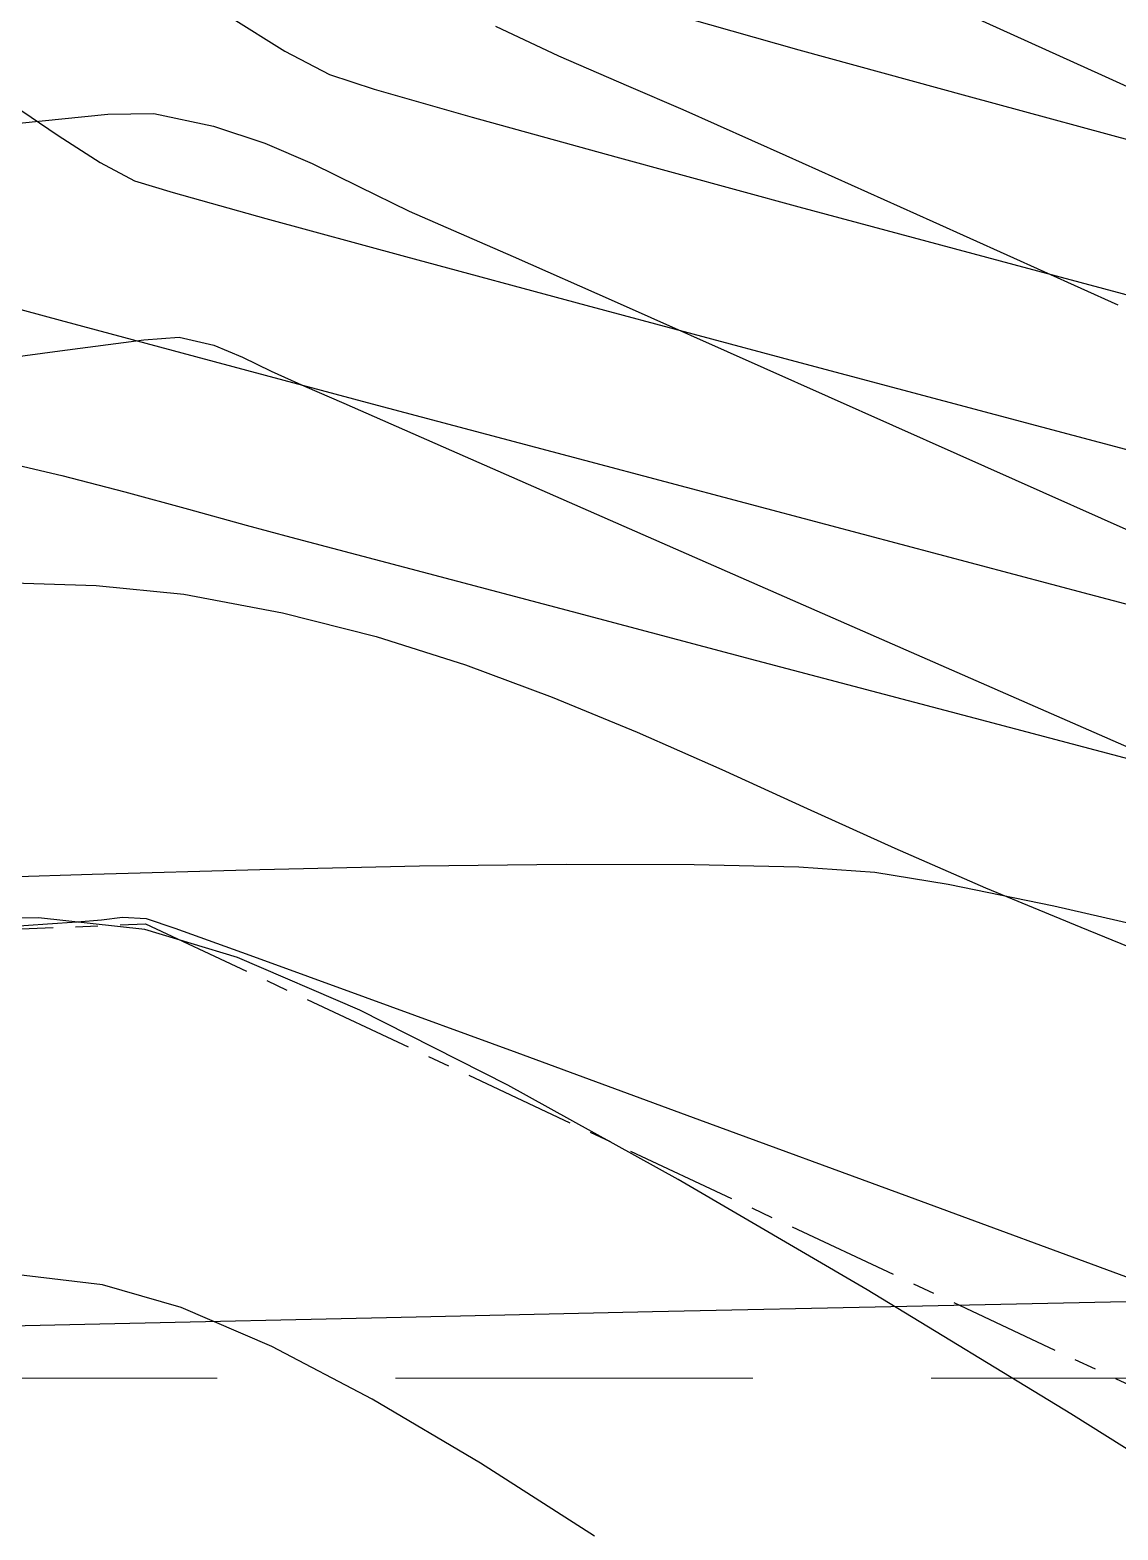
# Model space of a CAD drawing. Header units: inches. Extents: x 2547543 to 2548696, y 7125653 to 7126375.
# Drawn here: x 2547923.49 to 2547935.67, y 7125832.67 to 7125849.49 of the extents above; entities that cross this region are included whole.
import ezdxf

# ---------------------------------------------------------------- set-up
doc = ezdxf.new("R2010")
doc.units = ezdxf.units.IN
doc.header["$MEASUREMENT"] = 0
doc.linetypes.add('CENTER', pattern=[2, 1.25, -0.25, 0.25, -0.25])
doc.linetypes.add('HIDDEN', pattern=[0.375, 0.25, -0.125])
for name, color, linetype in [('CONT-MJR', 6, 'Continuous'), ('CONT-MNR', 14, 'Continuous'), ('GRID', 254, 'HIDDEN'), ('V-CREEK-CNTR-E', 2, 'CENTER'), ('V-TOPO-MAJR-E', 6, 'Continuous'), ('V-TOPO-MINR-E', 14, 'Continuous')]:
    doc.layers.add(name, color=color, linetype=linetype)

msp = doc.modelspace()

# ---------------------------------------------------------------- linework, layer by layer
at = {"layer": 'CONT-MJR', "color": 35, "extrusion": (-0.4292852473447147, -0.9031689633796032, 0), "elevation": -7529634.336847709}
msp.add_lwpolyline([(-757811.9529400845, 565), (-757811.1738219489, 565)], dxfattribs=at)
at = {"layer": 'CONT-MJR', "color": 35, "extrusion": (-0.395858256740104, -0.9183116249785178, 0), "elevation": -7552369.047495807}
msp.add_lwpolyline([(-481033.0469237682, 565), (-481032.1917921701, 565)], dxfattribs=at)
at = {"layer": 'CONT-MJR', "color": 35, "elevation": 565}
msp.add_lwpolyline([(2547930.191687963, 7125848.857322054), (2547930.801255537, 7125848.593748537)], dxfattribs=at)
at = {"layer": 'CONT-MJR', "color": 35, "extrusion": (-0.4072341946974366, -0.91332377099752, 0), "elevation": -7545811.457193883}
msp.add_lwpolyline([(-574803.4459676063, 565.0000000000009), (-574802.1818512036, 565.0000000000009)], dxfattribs=at)
at = {"layer": 'CONT-MJR', "color": 35, "extrusion": (0.4099646502380556, 0.9121014118809316, 0), "elevation": 7544058.126756989}
msp.add_lwpolyline([(597373.4810746242, 565.0000000000009), (597371.6794299264, 565.0000000000009)], dxfattribs=at)
at = {"layer": 'CONT-MJR', "color": 35, "extrusion": (-0.4107055771452462, -0.9117680236232186, 0), "elevation": -7543570.285488758}
msp.add_lwpolyline([(-603500.8626042898, 565), (-603498.5859584175, 565)], dxfattribs=at)
at = {"layer": 'CONT-MNR', "color": 35, "extrusion": (-0.4127157100120281, -0.9108598919204136, 0), "elevation": -7542223.039357264}
msp.add_lwpolyline([(-620139.3443396413, 566), (-620137.5760148321, 566)], dxfattribs=at)
at = {"layer": 'CONT-MNR', "color": 35, "extrusion": (-0.4142494652081711, -0.9101633812534672, 0), "elevation": -7541167.718829139}
msp.add_lwpolyline([(-632841.5481669838, 566), (-632839.35817322, 566)], dxfattribs=at)
at = {"layer": 'CONT-MNR', "color": 35, "extrusion": (0.0990372926837621, -0.9950837224363943, 0), "elevation": -6838476.361561674}
msp.add_lwpolyline([(3241121.803405486, 564.0000000000009), (3241122.804421511, 564.0000000000009)], dxfattribs=at)
at = {"layer": 'CONT-MNR', "color": 35}
for points, elevation in [([(2547924.360166271, 7125848.541461586), (2547924.875648666, 7125848.551052729)], 564), ([(2547925.541520489, 7125848.409303032), (2547926.11790383, 7125848.218626767)], 564), ([(2547926.11790383, 7125848.218626767), (2547926.647196005, 7125847.989477668)], 564), ([(2547926.647196005, 7125847.989477668), (2547927.171794333, 7125847.732309469)], 564), ([(2547927.171794333, 7125847.732309469), (2547927.734096131, 7125847.457575903)], 564), ([(2547927.734096131, 7125847.457575903), (2547928.376498717, 7125847.175730705)], 564), ([(2547928.376498717, 7125847.175730705), (2547928.90032667, 7125846.948033557)], 564), ([(2547924.762691206, 7125846.01235667), (2547925.159038746, 7125846.045026651)], 563), ([(2547926.188429574, 7125845.662673118), (2547926.561309472, 7125845.494139356)], 563), ([(2547927.001201845, 7125845.302523697), (2547928.115148355, 7125844.813338662)], 563), ([(2547928.115148355, 7125844.813338662), (2547929.833711662, 7125844.058286839)], 563), ([(2547933.868889065, 7125844.735798248), (2547936.448867701, 7125843.587276554)], 564), ([(2547926.315940624, 7125842.955180995), (2547927.363811187, 7125842.687653325)], 562), ([(2547927.363811187, 7125842.687653325), (2547928.366211396, 7125842.369922066)], 562), ([(2547934.806939298, 7125841.877393178), (2547937.922728942, 7125840.514956511)], 563), ([(2547931.237269153, 7125841.197946614), (2547932.194467203, 7125840.76184085)], 562), ([(2547923.580957871, 7125839.536361243), (2547922.231823537, 7125839.529544296)], 561), ([(2547923.682870944, 7125839.46958284), (2547924.01530807, 7125839.491975093)], 561), ([(2547924.28664583, 7125839.514904344), (2547924.523705248, 7125839.541451593)], 561), ([(2547935.257948705, 7125839.432597501), (2547936.05587173, 7125839.105063591)], 562), ([(2547925.813175234, 7125839.091326355), (2547924.773924914, 7125839.403894921)], 561), ([(2547927.182614743, 7125838.499143614), (2547925.813175234, 7125839.091326355)], 561), ([(2547925.94803643, 7125839.118296864), (2547927.243301685, 7125838.646780578)], 561), ([(2547927.243301685, 7125838.646780578), (2547928.941726895, 7125838.024988009)], 561), ([(2547932.86359237, 7125835.36585614), (2547930.748670913, 7125836.604313927)], 561), ([(2547924.299834571, 7125835.42188032), (2547923.265849133, 7125835.543750039)], 562), ([(2547935.145312608, 7125833.976162497), (2547932.86359237, 7125835.36585614)], 561), ([(2547926.196209013, 7125834.732260667), (2547925.181700703, 7125835.168668898)], 562), ([(2547928.533003634, 7125833.42311314), (2547927.320822368, 7125834.140970469)], 562), ([(2547929.810215679, 7125832.607003525), (2547928.533003634, 7125833.42311314)], 562)]:
    msp.add_lwpolyline(points, dxfattribs=dict(at, elevation=elevation))
at = {"layer": 'CONT-MNR', "color": 35, "extrusion": (-0.2082128141512347, -0.9780835465456025, 0), "elevation": -7500185.831565239}
msp.add_lwpolyline([(1008390.418676024, 564.0000000000005), (1008391.099468402, 564.0000000000005)], dxfattribs=at)
at = {"layer": 'CONT-MNR', "color": 35, "extrusion": (0.4056583025139697, 0.9140248036029902, 0), "elevation": 7546789.369814145}
msp.add_lwpolyline([(561788.764198178, 564.0000000000009), (561787.5260245828, 564.0000000000009)], dxfattribs=at)
at = {"layer": 'CONT-MNR', "color": 35, "extrusion": (-0.4070111816314626, -0.9134231757662823, 0), "elevation": -7545949.303565461}
msp.add_lwpolyline([(-572960.8405087735, 564), (-572959.0045094872, 564)], dxfattribs=at)
at = {"layer": 'CONT-MNR', "color": 35, "extrusion": (0.126770111142843, -0.9919321241500506, 0), "elevation": -6745354.866053156}
msp.add_lwpolyline([(3430711.764714176, 563.0000000000009), (3430712.713004042, 563.0000000000009)], dxfattribs=at)
at = {"layer": 'CONT-MNR', "color": 35, "extrusion": (-0.2339472884630087, -0.9722492819338083, 0), "elevation": -7524178.882611827}
msp.add_lwpolyline([(810146.0460576662, 563.0000000000009), (810146.4426336943, 563.0000000000009)], dxfattribs=at)
at = {"layer": 'CONT-MNR', "color": 35, "extrusion": (0.1345694258000392, -0.9909041677376516, 0), "elevation": -6718157.747463809}
msp.add_lwpolyline([(3483667.891661426, 563), (3483669.324394498, 563)], dxfattribs=at)
at = {"layer": 'CONT-MNR', "color": 35, "extrusion": (0.3776683700943374, 0.9259409280457834, 0), "elevation": 7560383.301690911}
msp.add_lwpolyline([(331978.0829618392, 563), (331977.7330203168, 563)], dxfattribs=at)
at = {"layer": 'CONT-MNR', "color": 35, "extrusion": (-0.4416305431482184, -0.8971970036500398, 0), "elevation": -7518529.403520677}
msp.add_lwpolyline([(-860999.7050539851, 563), (-860999.3486162247, 563)], dxfattribs=at)
at = {"layer": 'CONT-MNR', "color": 35, "extrusion": (0.4071192673073429, 0.9133750063293459, 0), "elevation": 7545881.450511346}
msp.add_lwpolyline([(573851.9387938059, 564.0000000000009), (573849.5741607645, 564.0000000000009)], dxfattribs=at)
at = {"layer": 'CONT-MNR', "color": 35, "extrusion": (-0.3993537041194696, -0.9167969344440781, 0), "elevation": -7550477.21443243}
msp.add_lwpolyline([(-509801.5324704191, 563), (-509801.0526560168, 563)], dxfattribs=at)
at = {"layer": 'CONT-MNR', "color": 35, "extrusion": (0.4019110261555471, 0.9156787248017697, 0), "elevation": 7549024.894467745}
msp.add_lwpolyline([(530870.1566729904, 563), (530867.6953918664, 563)], dxfattribs=at)
at = {"layer": 'CONT-MNR', "color": 35, "extrusion": (-0.03158091948016652, -0.9995011983608562, 0), "elevation": -7202754.668084764}
msp.add_lwpolyline([(2321611.351719176, 562.0000000000009), (2321612.635917106, 562.0000000000009)], dxfattribs=at)
at = {"layer": 'CONT-MNR', "color": 35, "extrusion": (-0.0975672506904476, -0.9952289342622166, 0), "elevation": -7340439.355687629}
msp.add_lwpolyline([(1840518.977174366, 562), (1840519.963876735, 562)], dxfattribs=at)
at = {"layer": 'CONT-MNR', "color": 35, "extrusion": (0.1855882875240147, 0.9826275935133837, 0), "elevation": 7474915.196516592}
msp.add_lwpolyline([(-1181188.586484798, 562), (-1181189.713065051, 562)], dxfattribs=at)
at = {"layer": 'CONT-MNR', "color": 35, "extrusion": (-0.4013567276521309, -0.9159218182620028, 0), "elevation": -7549344.825373605}
msp.add_lwpolyline([(-526298.4656155254, 563), (-526295.4964921554, 563)], dxfattribs=at)
at = {"layer": 'CONT-MNR', "color": 35, "extrusion": (-0.3474929256492914, -0.9376826044156391, 0), "elevation": -7567165.514403453}
msp.add_lwpolyline([(-87031.70654631266, 562.0000000000005), (-87030.67144362861, 562.0000000000005)], dxfattribs=at)
at = {"layer": 'CONT-MNR', "color": 35, "extrusion": (-0.3817582757987873, -0.9242622024399446, 0), "elevation": -7558839.541092799}
msp.add_lwpolyline([(-365394.378939834, 562), (-365393.3484278484, 562)], dxfattribs=at)
at = {"layer": 'CONT-MNR', "color": 35, "extrusion": (-0.4041604990000686, -0.914688084019911, 0), "elevation": -7547695.192652501}
msp.add_lwpolyline([(-549422.229140419, 562), (-549421.1927251462, 562)], dxfattribs=at)
at = {"layer": 'CONT-MNR', "color": 35, "extrusion": (-0.4134982405703325, -0.9105049176392401, 0), "elevation": -7541678.535474937}
msp.add_lwpolyline([(-626617.8247318198, 562), (-626616.748332005, 562)], dxfattribs=at)
at = {"layer": 'CONT-MNR', "color": 35, "extrusion": (-0.4016236689380271, -0.9158047982778634, 0), "elevation": -7549189.023608275}
msp.add_lwpolyline([(-528496.7053501504, 562), (-528495.5952833244, 562)], dxfattribs=at)
at = {"layer": 'CONT-MNR', "color": 35, "extrusion": (0.3800455983449594, 0.9249677525074169, 0), "elevation": 7559503.264349771}
msp.add_lwpolyline([(351387.1151403445, 562.0000000000005), (351385.9617924043, 562.0000000000005)], dxfattribs=at)
at = {"layer": 'CONT-MNR', "color": 35, "extrusion": (0.06975273658159166, -0.9975643115806515, 0), "elevation": -6930758.495427344}
msp.add_lwpolyline([(3038763.680985891, 561), (3038764.538107713, 561)], dxfattribs=at)
at = {"layer": 'CONT-MNR', "color": 35, "extrusion": (-0.1103611031592171, -0.9938915569162868, 0), "elevation": -7363503.408289605}
msp.add_lwpolyline([(1745945.422912549, 561.0000000000005), (1745944.222613549, 561.0000000000005)], dxfattribs=at)
at = {"layer": 'CONT-MNR', "color": 35, "extrusion": (0.08420434428556649, -0.9964485076527727, 0), "elevation": -6885985.85655331}
msp.add_lwpolyline([(3138901.724572344, 561), (3138901.996877193, 561)], dxfattribs=at)
at = {"layer": 'CONT-MNR', "color": 35, "extrusion": (-0.04762765983561204, -0.9988651590773318, 0), "elevation": -7239104.529633434}
msp.add_lwpolyline([(2205645.972964467, 561), (2205646.238153718, 561)], dxfattribs=at)
at = {"layer": 'CONT-MNR', "color": 35, "extrusion": (-0.3218311562495014, -0.9467970779776991, 0), "elevation": -7566725.624775776}
msp.add_lwpolyline([(119050.5699383756, 561.0000000000009), (119050.9108134457, 561.0000000000009)], dxfattribs=at)
at = {"layer": 'CONT-MNR', "color": 35, "extrusion": (-0.3383281068180203, -0.9410282100643607, 0), "elevation": -7567650.593009178}
msp.add_lwpolyline([(-13202.35326329013, 561.0000000000009), (-13201.46412590751, 561.0000000000009)], dxfattribs=at)
at = {"layer": 'CONT-MNR', "color": 35, "extrusion": (-0.4516451604488422, -0.8921976513324498, 0), "elevation": -7508415.353914285}
msp.add_lwpolyline([(-945093.9649751838, 561), (-945095.8241832755, 561)], dxfattribs=at)
at = {"layer": 'CONT-MNR', "color": 35, "extrusion": (-0.3448133713358955, -0.9386712624491995, 0), "elevation": -7567379.343245156}
msp.add_lwpolyline([(-65416.5566279958, 561.0000000000009), (-65414.37675597426, 561.0000000000009)], dxfattribs=at)
at = {"layer": 'CONT-MNR', "color": 35, "extrusion": (-0.484075088827447, -0.8750264615294211, 0), "elevation": -7468685.392798698}
msp.add_lwpolyline([(-1219933.15997162, 561.0000000000009), (-1219935.339648647, 561.0000000000009)], dxfattribs=at)
at = {"layer": 'CONT-MNR', "color": 35, "extrusion": (-0.3455352405667732, -0.9384057744528549, 0), "elevation": -7567326.791967754}
msp.add_lwpolyline([(-71234.74452064466, 561.0000000000009), (-71232.2524864315, 561.0000000000009)], dxfattribs=at)
at = {"layer": 'CONT-MNR', "color": 35, "extrusion": (-0.3461019029021314, -0.9381969264538887, 0), "elevation": -7567282.393141199}
msp.add_lwpolyline([(-75802.32636590721, 561.0000000000005), (-75799.5812136326, 561.0000000000005)], dxfattribs=at)
at = {"layer": 'CONT-MNR', "color": 35, "extrusion": (-0.2759801367957156, -0.9611633389253974, 0), "elevation": -7552268.263540832}
msp.add_lwpolyline([(482383.3103425843, 562.0000000000009), (482382.3928438658, 562.0000000000009)], dxfattribs=at)
at = {"layer": 'CONT-MNR', "color": 35, "extrusion": (-0.4653694717242932, -0.8851165204576471, 0), "elevation": -7492921.111497089}
msp.add_lwpolyline([(-1060933.10519309, 562.0000000000009), (-1060934.375775357, 562.0000000000009)], dxfattribs=at)
at = {"layer": 'CONT-MNR', "color": 35, "extrusion": (-0.5310210746794198, -0.8473586125403542, 0), "elevation": -7391144.050311334}
msp.add_lwpolyline([(-1624950.385049787, 561), (-1624953.226434036, 561)], dxfattribs=at)
at = {"layer": 'GRID', "color": 252, "linetype": 'HIDDEN', "lineweight": 0, "ltscale": 16}
msp.add_line((2547561.583313602, 7125834.376313472), (2548677.583313586, 7125834.376313472), dxfattribs=at)
at = {"layer": 'V-CREEK-CNTR-E', "color": 5}
for p, q in [((2547884.5327, 7125837.7856), (2547924.7817, 7125839.4692)), ((2547924.7817, 7125839.4692), (2547990.8238, 7125808.4906))]:
    msp.add_line(p, q, dxfattribs=at)
at = {"layer": 'V-TOPO-MAJR-E', "color": 35, "elevation": 565}
for points in [[(2547923.289257522, 7125848.65285057), (2547923.80303726, 7125848.302525843)], [(2547924.657654958, 7125847.796681214), (2547925.091912287, 7125847.663717077)], [(2547925.091912287, 7125847.663717077), (2547926.128810272, 7125847.37398916)], [(2547927.694049092, 7125846.947087569), (2547929.713328924, 7125846.402602411)], [(2547934.816812337, 7125845.039241824), (2547937.752416275, 7125844.259546609)]]:
    msp.add_lwpolyline(points, dxfattribs=at)
at = {"layer": 'V-TOPO-MAJR-E', "color": 35, "extrusion": (-0.5370749594420727, -0.8435345208942524, 0), "elevation": -7379325.107013988}
msp.add_lwpolyline([(-1677853.003599335, 565), (-1677852.445018028, 565)], dxfattribs=at)
at = {"layer": 'V-TOPO-MAJR-E', "color": 35, "extrusion": (0.4729942212472761, 0.8810655291558527, 0), "elevation": 7483492.498911245}
msp.add_lwpolyline([(1125596.677766578, 565.0000000000005), (1125596.242571839, 565.0000000000005)], dxfattribs=at)
at = {"layer": 'V-TOPO-MAJR-E', "color": 35, "extrusion": (-0.2631278909795478, -0.9647609615799425, 0), "elevation": -7545169.793247222}
msp.add_lwpolyline([(583130.4711057425, 565), (583132.0935167663, 565)], dxfattribs=at)
at = {"layer": 'V-TOPO-MAJR-E', "color": 35, "extrusion": (-0.2586923920330657, -0.9659597539774681, 0), "elevation": -7542410.870212237}
msp.add_lwpolyline([(617795.3078896543, 565.0000000000009), (617797.7914517408, 565.0000000000009)], dxfattribs=at)
at = {"layer": 'V-TOPO-MAJR-E', "color": 35, "extrusion": (0.2575599108450162, 0.9662623310082555, 0), "elevation": 7541681.502278521}
msp.add_lwpolyline([(-626638.6234572264, 565.0000000000009), (-626641.422347656, 565.0000000000009)], dxfattribs=at)
at = {"layer": 'V-TOPO-MINR-E', "color": 35, "extrusion": (-0.2714562783571084, -0.9624507722166927, 0), "elevation": -7549931.293714015}
msp.add_lwpolyline([(517901.1367119814, 567), (517902.6939032509, 567)], dxfattribs=at)
at = {"layer": 'V-TOPO-MINR-E', "color": 35, "extrusion": (-0.5280901021588346, -0.8491883442451809, 0), "elevation": -7396722.80877362}
msp.add_lwpolyline([(-1599421.824311328, 566.0000000000009), (-1599421.107257067, 566.0000000000009)], dxfattribs=at)
at = {"layer": 'V-TOPO-MINR-E', "color": 35, "extrusion": (-0.4658643854942819, -0.8848561319943685, 0), "elevation": -7492339.544748628}
msp.add_lwpolyline([(-1065131.134822044, 566.0000000000009), (-1065130.568336369, 566.0000000000009)], dxfattribs=at)
at = {"layer": 'V-TOPO-MINR-E', "color": 35, "extrusion": (0.2652949713364462, 0.9641672978190011, 0), "elevation": 7546464.404490458}
msp.add_lwpolyline([(-566180.8296939731, 567.0000000000009), (-566182.7827168922, 567.0000000000009)], dxfattribs=at)
at = {"layer": 'V-TOPO-MINR-E', "color": 35, "extrusion": (-0.3077739879181832, -0.9514594959119059, 0), "elevation": -7564142.290410551}
msp.add_lwpolyline([(231098.2298313892, 566.0000000000009), (231098.7564837984, 566.0000000000009)], dxfattribs=at)
at = {"layer": 'V-TOPO-MINR-E', "color": 35, "extrusion": (-0.2759452764328286, -0.9611733477445209, 0), "elevation": -7552264.485750044}
msp.add_lwpolyline([(482655.5315174607, 566.0000000000005), (482656.6707818594, 566.0000000000005)], dxfattribs=at)
at = {"layer": 'V-TOPO-MINR-E', "color": 35, "extrusion": (-0.2615231776135205, -0.965197196209628, 0), "elevation": -7544193.023249626}
msp.add_lwpolyline([(595684.1274015983, 567), (595686.4057196986, 567)], dxfattribs=at)
at = {"layer": 'V-TOPO-MINR-E', "color": 35}
for points, elevation in [([(2547928.439280754, 7125848.510379369), (2547930.050397378, 7125848.064125125)], 566), ([(2547930.050397378, 7125848.064125125), (2547932.099743959, 7125847.506396367)], 566), ([(2547925.339867755, 7125845.827410433), (2547927.32127924, 7125845.298291499)], 564), ([(2547923.222736594, 7125844.638270056), (2547923.843510756, 7125844.492252953)], 563), ([(2547929.697747816, 7125844.665638558), (2547932.39865625, 7125843.948156076)], 564), ([(2547923.843510756, 7125844.492252953), (2547924.54852026, 7125844.3085603)], 563), ([(2547925.907067886, 7125843.936071789), (2547926.408517303, 7125843.801237655)], 563), ([(2547929.55940779, 7125842.968354583), (2547931.626498975, 7125842.421113504)], 563), ([(2547931.626498975, 7125842.421113504), (2547934.074501019, 7125841.772967385)], 563), ([(2547926.060123459, 7125840.078652051), (2547927.849622144, 7125840.116655868)], 562), ([(2547927.849622144, 7125840.116655868), (2547929.491980449, 7125840.136591008)], 562), ([(2547929.491980449, 7125840.136591008), (2547930.928642692, 7125840.134358207)], 562), ([(2547930.928642692, 7125840.134358207), (2547932.101053187, 7125840.105858199)], 562), ([(2547932.101053187, 7125840.105858199), (2547932.950656253, 7125840.046991719)], 562), ([(2547922.273927685, 7125839.96483545), (2547924.182040079, 7125840.026678824)], 562), ([(2547933.772830711, 7125839.914566026), (2547934.956282067, 7125839.669437387)], 562), ([(2547924.437767495, 7125834.988732317), (2547927.478969481, 7125835.05628376)], 561), ([(2547930.46228594, 7125835.121757845), (2547933.309316441, 7125835.183397933)], 561)]:
    msp.add_lwpolyline(points, dxfattribs=dict(at, elevation=elevation))
at = {"layer": 'V-TOPO-MINR-E', "color": 35, "extrusion": (-0.259983666472769, -0.9656130141870376, 0), "elevation": -7543231.818503678}
msp.add_lwpolyline([(607712.4333389052, 566), (607714.9288732538, 566)], dxfattribs=at)
at = {"layer": 'V-TOPO-MINR-E', "color": 35, "extrusion": (-0.258175964475777, -0.9660979098243628, 0), "elevation": -7542081.204256214}
msp.add_lwpolyline([(621831.8187958235, 566.0000000000009), (621834.6055094546, 566.0000000000009)], dxfattribs=at)
at = {"layer": 'V-TOPO-MINR-E', "color": 35, "extrusion": (-0.2620313848443603, -0.9650593522455221, 0), "elevation": -7544500.559180836}
msp.add_lwpolyline([(591701.3434200746, 564), (591702.3583271913, 564)], dxfattribs=at)
at = {"layer": 'V-TOPO-MINR-E', "color": 35, "extrusion": (0.2592588975967036, 0.9658078608175346, 0), "elevation": 7542770.229859648}
msp.add_lwpolyline([(-613365.8189637228, 564.0000000000009), (-613367.3883619674, 564.0000000000009)], dxfattribs=at)
at = {"layer": 'V-TOPO-MINR-E', "color": 35, "extrusion": (-0.2572556555432892, -0.9663433798039869, 0), "elevation": -7541482.142823706}
msp.add_lwpolyline([(629008.6956278549, 564.0000000000005), (629011.1548660782, 564.0000000000005)], dxfattribs=at)
at = {"layer": 'V-TOPO-MINR-E', "color": 35, "extrusion": (-0.2629639361628654, -0.9648056634772272, 0), "elevation": -7545067.214280827}
msp.add_lwpolyline([(584411.9666622358, 563.0000000000009), (584412.7058789725, 563.0000000000009)], dxfattribs=at)
at = {"layer": 'V-TOPO-MINR-E', "color": 35, "extrusion": (-0.2660322325677537, -0.9639641337907842, 0), "elevation": -7546888.394838245}
msp.add_lwpolyline([(560404.3492550859, 563.0000000000009), (560405.0187272257, 563.0000000000009)], dxfattribs=at)
at = {"layer": 'V-TOPO-MINR-E', "color": 35, "extrusion": (-0.2563428021354509, -0.9665859339931164, 0), "elevation": -7540884.658840884}
msp.add_lwpolyline([(636136.8120561992, 564.0000000000009), (636139.8689298367, 564.0000000000009)], dxfattribs=at)
at = {"layer": 'V-TOPO-MINR-E', "color": 35, "extrusion": (-0.2545015630492694, -0.9670723625486766, 0), "elevation": -7539657.85351791}
msp.add_lwpolyline([(650490.8260250618, 563.0000000000009), (650491.3072794934, 563.0000000000009)], dxfattribs=at)
at = {"layer": 'V-TOPO-MINR-E', "color": 35, "extrusion": (-0.2555893683113948, -0.9667854336956997, 0), "elevation": -7540384.891625633}
msp.add_lwpolyline([(642008.7032932534, 563), (642009.8160469788, 563)], dxfattribs=at)
at = {"layer": 'V-TOPO-MINR-E', "color": 35, "extrusion": (-0.25583700949842, -0.9667199307818709, 0), "elevation": -7540549.100021743}
msp.add_lwpolyline([(640078.2670253145, 563.0000000000005), (640079.9321286005, 563.0000000000005)], dxfattribs=at)
at = {"layer": 'V-TOPO-MINR-E', "color": 35, "extrusion": (-0.2560071159831818, -0.966674897039317, 0), "elevation": -7540663.288940544}
msp.add_lwpolyline([(638758.5878939768, 564.0000000000009), (638761.8340074935, 564.0000000000009)], dxfattribs=at)
at = {"layer": 'V-TOPO-MINR-E', "color": 35, "extrusion": (-0.2559346065986541, -0.9666940969847662, 0), "elevation": -7540613.682971762}
msp.add_lwpolyline([(639323.3184778152, 563.0000000000009), (639326.1657292093, 563.0000000000009)], dxfattribs=at)
at = {"layer": 'V-TOPO-MINR-E', "color": 35, "extrusion": (0.02766295584173289, -0.9996173072101635, 0), "elevation": -7052629.90494323}
msp.add_lwpolyline([(2744070.907819832, 562.0000000000009), (2744072.786622216, 562.0000000000009)], dxfattribs=at)
at = {"layer": 'V-TOPO-MINR-E', "color": 35, "extrusion": (-0.159018152287556, -0.9872756591970915, 0), "elevation": -7440336.019692725}
msp.add_lwpolyline([(1382374.265679848, 562.0000000000005), (1382375.098450767, 562.0000000000005)], dxfattribs=at)
at = {"layer": 'V-TOPO-MINR-E', "color": 35, "extrusion": (-0.2232958914181798, -0.9747507090922072, 0), "elevation": -7514860.67800002}
msp.add_lwpolyline([(892430.6842667172, 562.0000000000009), (892432.2055519396, 562.0000000000009)], dxfattribs=at)
at = {"layer": 'V-TOPO-MINR-E', "color": 35, "extrusion": (0.02128777521344224, -0.9997733896371028, 0), "elevation": -7069980.563753511}
msp.add_lwpolyline([(2699049.098816792, 561.0000000000009), (2699051.731757562, 561.0000000000009)], dxfattribs=at)
at = {"layer": 'V-TOPO-MINR-E', "color": 35, "extrusion": (0.02194146145984362, -0.9997592571559446, 0), "elevation": -7068214.309903756}
msp.add_lwpolyline([(2703665.3189184, 561), (2703668.302953244, 561)], dxfattribs=at)
at = {"layer": 'V-TOPO-MINR-E', "color": 35, "extrusion": (0.02246344254793731, -0.9997476650379813, 0), "elevation": -7066801.737206808}
msp.add_lwpolyline([(2707349.270777233, 561), (2707352.292226736, 561)], dxfattribs=at)

doc.saveas('drawing.dxf')
